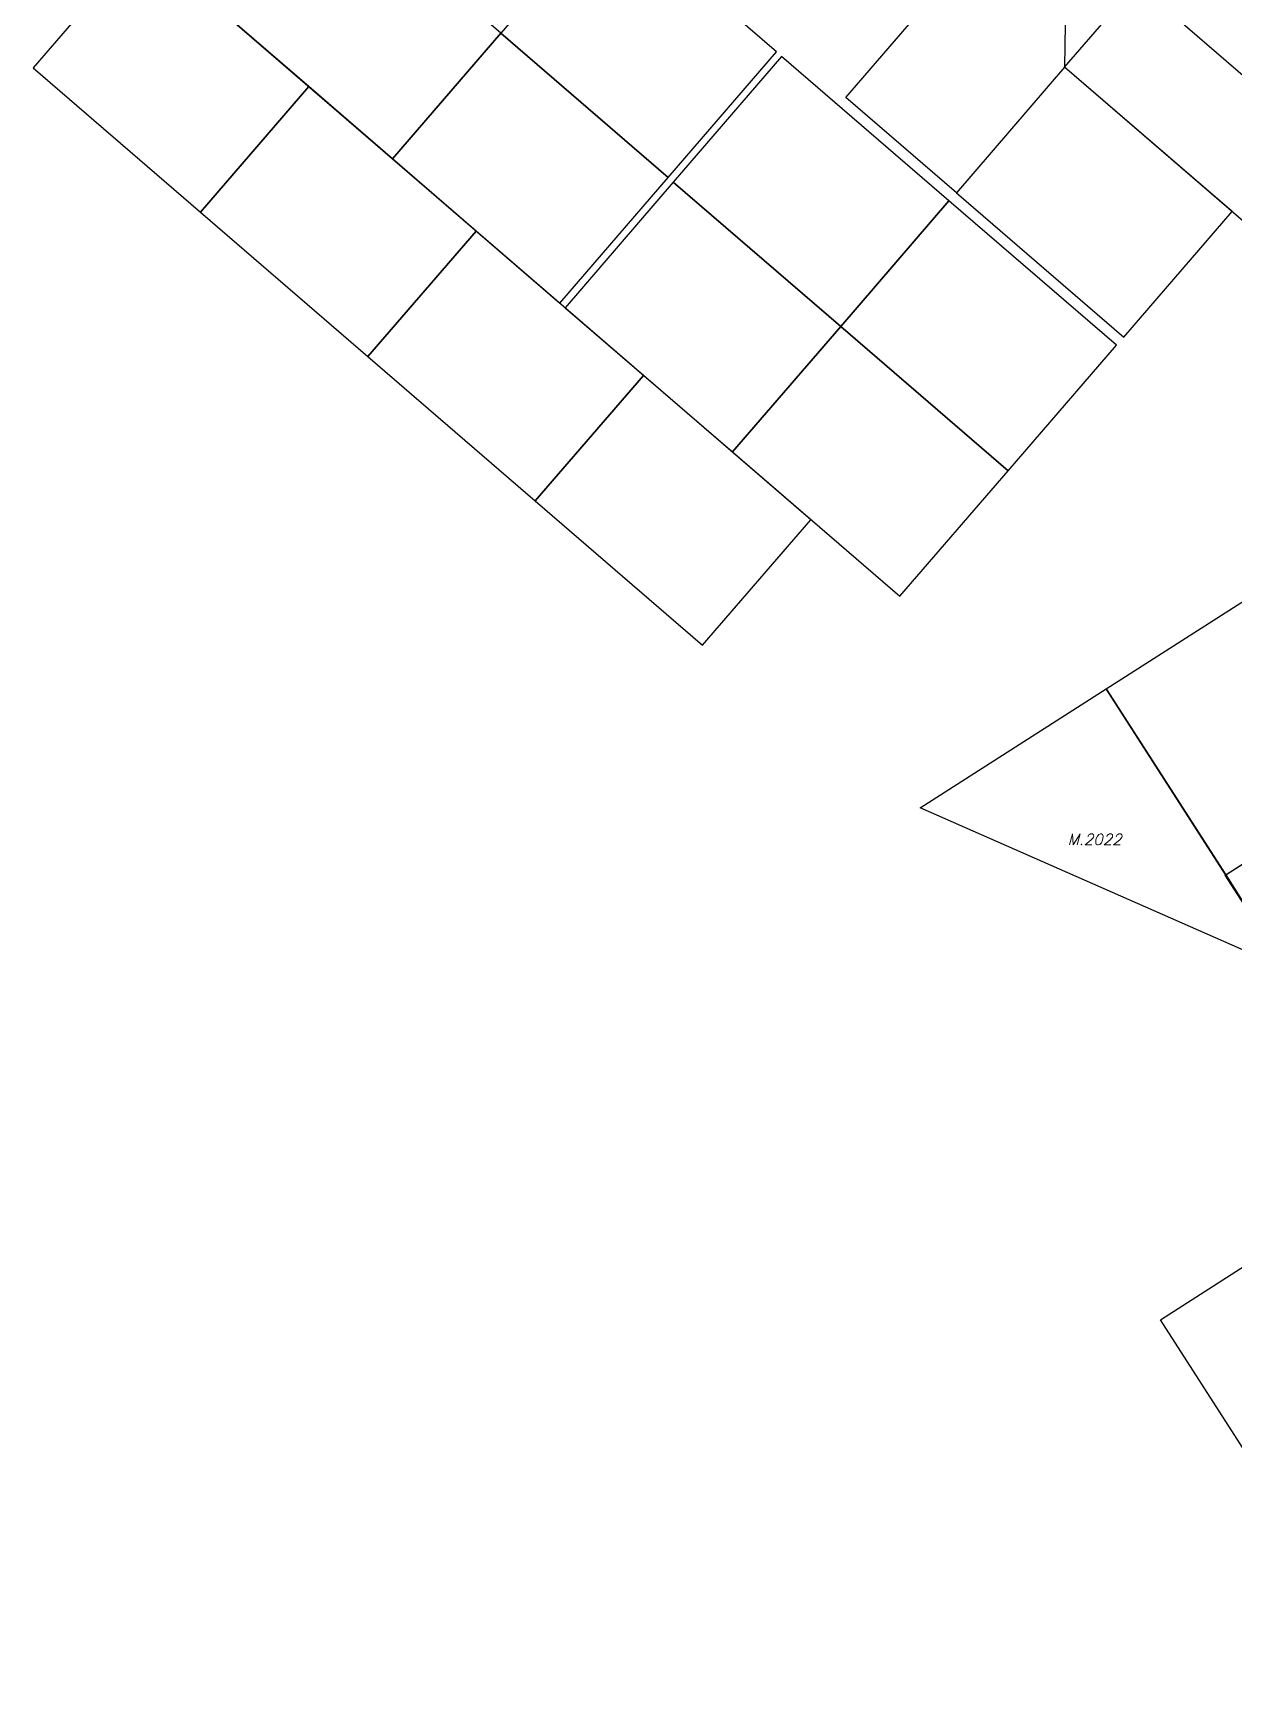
# Model space of a CAD drawing. Header units: inches. Extents: x 149302 to 153095, y 1061065 to 1064946.
# Drawn here: x 150219 to 150762, y 1061613 to 1062364 of the extents above; entities that cross this region are included whole.
import ezdxf
from ezdxf.enums import TextEntityAlignment as Align

# ---------------------------------------------------------------- set-up
doc = ezdxf.new("R2010")
doc.units = ezdxf.units.IN
doc.header["$MEASUREMENT"] = 0
doc.layers.add('020100', color=7, linetype='Continuous')
doc.layers.add('tn_alashak', color=7, linetype='Continuous')
doc.styles.add('tekslain', font='scriptc.shx')

# ---------------------------------------------------------------- blocks, each defined once
blk = doc.blocks.new('A$C3D7239B8')
at = {"layer": '020100', "color": 0}
for points in [[(168.52, 1056.42), (222.56, 972.28), (138.42, 918.24), (84.26, 1002.57)], [(84.26, 1002.57), (138.3, 918.43), (165.26, 876.05), (0, 948.71)], [(222.37, 972.16), (276.42, 888.02), (192.28, 833.98), (138.11, 918.3)], [(108.86, 717.02), (150.93, 744.04), (259.01, 575.76), (216.94, 548.74)]]:
    blk.add_lwpolyline(points, close=True, dxfattribs=at)
at = {"layer": 'tn_alashak', "color": 0, "style": 'tekslain'}
blk.add_text('M.2022', height=5, dxfattribs=at).set_placement((78.99, 931.89), align=Align.CENTER)

msp = doc.modelspace()

# ---------------------------------------------------------------- linework, layer by layer
at = {"layer": '020100'}
for points in [[(150679.25, 1062442.34), (150686.82, 1062435.81), (150685.48, 1062348.5), (150636.51, 1062291.69), (150586.52, 1062334.79), (150679.25, 1062442.34)], [(150430.39, 1062363.93), (150354.65, 1062429.22), (150305.68, 1062372.42), (150381.41, 1062307.12), (150430.39, 1062363.93)], [(150555.1, 1062355.43), (150479.36, 1062420.73), (150430.39, 1062363.93), (150506.12, 1062298.63), (150555.1, 1062355.43)], [(150343.51, 1062339.73), (150267.81, 1062405.07), (150218.8, 1062348.29), (150294.51, 1062282.95), (150343.51, 1062339.73)], [(150799.09, 1062250.55), (150685.48, 1062348.5), (150718.13, 1062386.37), (150831.74, 1062288.42), (150799.09, 1062250.55)], [(150506.12, 1062298.63), (150430.39, 1062363.93), (150381.41, 1062307.12), (150457.15, 1062241.82), (150506.12, 1062298.63)], [(150633.13, 1062288.04), (150557.4, 1062353.34), (150508.42, 1062296.54), (150584.16, 1062231.24), (150633.13, 1062288.04)], [(150761.22, 1062283.2), (150685.48, 1062348.5), (150636.51, 1062291.69), (150712.25, 1062226.4), (150761.22, 1062283.2)], [(150419.23, 1062274.41), (150343.53, 1062339.75), (150294.52, 1062282.97), (150370.22, 1062217.64), (150419.23, 1062274.41)], [(150584.16, 1062231.24), (150508.42, 1062296.54), (150459.45, 1062239.73), (150535.19, 1062174.44), (150584.16, 1062231.24)], [(150708.87, 1062222.74), (150633.13, 1062288.04), (150584.16, 1062231.24), (150659.9, 1062165.94), (150708.87, 1062222.74)], [(150494.93, 1062209.07), (150419.23, 1062274.41), (150370.22, 1062217.64), (150445.93, 1062152.3), (150494.93, 1062209.07)], [(150659.9, 1062165.94), (150584.16, 1062231.24), (150535.19, 1062174.44), (150610.92, 1062109.14), (150659.9, 1062165.94)], [(150570.67, 1062143.78), (150494.93, 1062209.07), (150445.96, 1062152.27), (150521.7, 1062086.97), (150570.67, 1062143.78)]]:
    msp.add_lwpolyline(points, dxfattribs=at)

# ---------------------------------------------------------------- block references
at = {"layer": 'tn_alashak', "color": 6}
msp.add_blockref('A$C3D7239B8', (150620.06, 1061064.75), dxfattribs=at)

doc.saveas('drawing.dxf')
